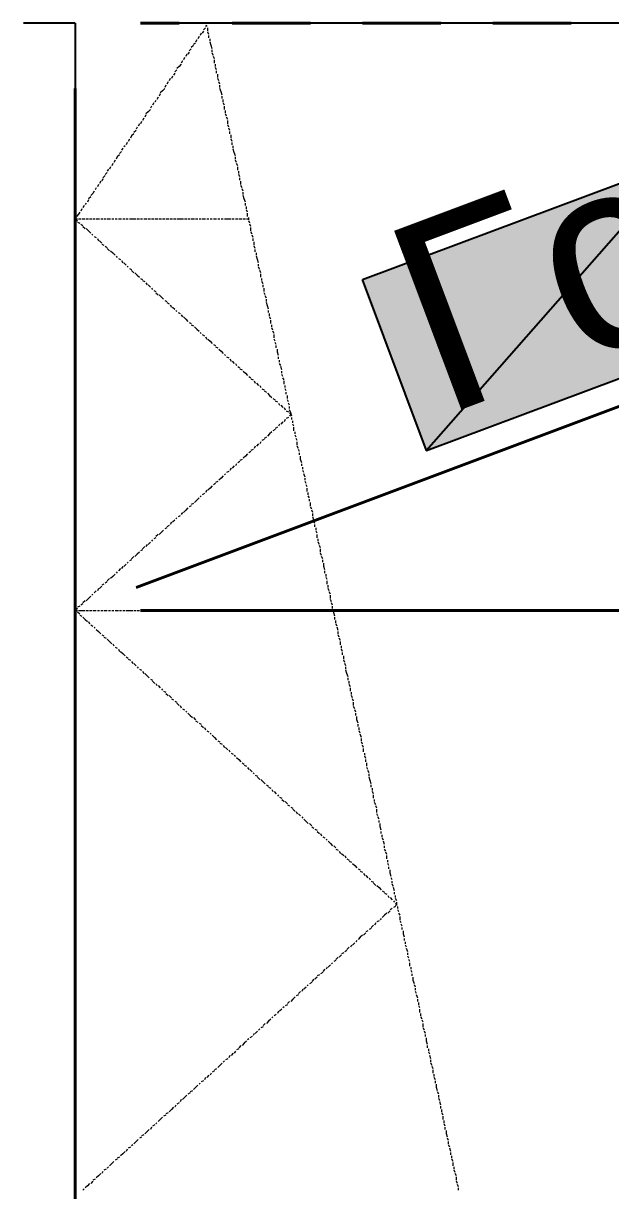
# Model space of a CAD drawing. Extents: x 8 to 21351, y 0 to 420.
# Drawn here: x 15631.59 to 15642.85, y 376.61 to 398.99 of the extents above; entities that cross this region are included whole.
import ezdxf

# ---------------------------------------------------------------- set-up
doc = ezdxf.new("R2010")
doc.units = 0
doc.styles.add('TEYPDFCAD_TEXT', font='arial.ttf')

msp = doc.modelspace()

# ---------------------------------------------------------------- hatches: boundary and pattern name
at = {"true_color": 0xffffff}
h = msp.add_hatch(color=0, dxfattribs=at)
h.paths.add_polyline_path([(15638.089, 394.081), (15644.207, 396.367), (15639.317, 390.8)])
h.paths.add_polyline_path([(15644.207, 396.367), (15639.317, 390.8), (15645.434, 393.086)])

# ---------------------------------------------------------------- linework, layer by layer
at = {"color": 7, "lineweight": 25}
for p, q in [((15632.586, 398.992), (15631.591, 398.992)), ((15632.586, 398.992), (15632.586, 385.593)), ((15654.091, 398.992), (15634.089, 398.992)), ((15632.586, 384.09), (15632.586, 383.074)), ((15632.586, 381.593), (15632.586, 361.59))]:
    msp.add_line(p, q, dxfattribs=at)
at = {"color": 7, "lineweight": 40}
for p, q in [((15634.576, 398.992), (15633.835, 398.992)), ((15637.095, 398.992), (15635.592, 398.992)), ((15639.592, 398.992), (15638.089, 398.992)), ((15642.09, 398.992), (15640.587, 398.992)), ((15633.75, 388.175), (15661.415, 398.547)), ((15632.586, 397.743), (15632.586, 310.219)), ((15661.33, 387.731), (15633.835, 387.731))]:
    msp.add_line(p, q, dxfattribs=at)
at = {"color": 7, "lineweight": 5}
for p, q in [((15635.084, 398.907), (15635.041, 398.865)), ((15635.105, 398.949), (15635.084, 398.928)), ((15635.105, 398.928), (15635.105, 398.949)), ((15635.126, 398.843), (15635.126, 398.907)), ((15634.914, 398.674), (15634.893, 398.632)), ((15634.957, 398.738), (15634.936, 398.695)), ((15634.999, 398.801), (15634.978, 398.759)), ((15635.041, 398.843), (15635.02, 398.801)), ((15635.147, 398.78), (15635.126, 398.822)), ((15635.147, 398.716), (15635.147, 398.759)), ((15635.168, 398.653), (15635.168, 398.695)), ((15634.766, 398.441), (15634.745, 398.399)), ((15634.809, 398.505), (15634.766, 398.462)), ((15634.851, 398.568), (15634.809, 398.526)), ((15634.893, 398.611), (15634.851, 398.589)), ((15635.19, 398.568), (15635.168, 398.632)), ((15635.211, 398.505), (15635.19, 398.568)), ((15635.211, 398.441), (15635.211, 398.484)), ((15634.618, 398.209), (15634.576, 398.166)), ((15634.639, 398.272), (15634.618, 398.23)), ((15634.682, 398.335), (15634.66, 398.293)), ((15634.724, 398.399), (15634.703, 398.357)), ((15635.232, 398.378), (15635.211, 398.42)), ((15635.253, 398.314), (15635.232, 398.357)), ((15635.253, 398.23), (15635.253, 398.293)), ((15635.274, 398.166), (15635.274, 398.209)), ((15634.491, 398.039), (15634.47, 397.997)), ((15634.533, 398.103), (15634.491, 398.06)), ((15634.576, 398.166), (15634.533, 398.124)), ((15635.295, 398.103), (15635.274, 398.145)), ((15635.295, 398.039), (15635.295, 398.081)), ((15635.317, 397.954), (15635.317, 398.018)), ((15634.322, 397.806), (15634.301, 397.764)), ((15634.364, 397.87), (15634.343, 397.827)), ((15634.406, 397.933), (15634.385, 397.891)), ((15634.449, 397.976), (15634.428, 397.933)), ((15635.338, 397.891), (15635.317, 397.933)), ((15635.359, 397.827), (15635.338, 397.87)), ((15635.359, 397.764), (15635.359, 397.806)), ((15634.174, 397.574), (15634.152, 397.531)), ((15634.216, 397.637), (15634.195, 397.595)), ((15634.258, 397.7), (15634.216, 397.658)), ((15634.301, 397.743), (15634.258, 397.7)), ((15635.38, 397.679), (15635.359, 397.743)), ((15635.401, 397.616), (15635.38, 397.679)), ((15635.401, 397.552), (15635.401, 397.595)), ((15634.025, 397.341), (15633.983, 397.298)), ((15634.047, 397.404), (15634.025, 397.362)), ((15634.089, 397.468), (15634.068, 397.425)), ((15634.131, 397.51), (15634.11, 397.489)), ((15635.422, 397.489), (15635.422, 397.531)), ((15635.444, 397.425), (15635.422, 397.468)), ((15635.444, 397.341), (15635.444, 397.404)), ((15635.465, 397.277), (15635.465, 397.319)), ((15633.856, 397.108), (15633.835, 397.065)), ((15633.898, 397.171), (15633.877, 397.129)), ((15633.941, 397.235), (15633.92, 397.192)), ((15633.983, 397.298), (15633.941, 397.256)), ((15635.486, 397.214), (15635.465, 397.256)), ((15635.507, 397.15), (15635.486, 397.192)), ((15635.507, 397.065), (15635.507, 397.129)), ((15633.708, 396.875), (15633.666, 396.833)), ((15633.75, 396.938), (15633.708, 396.896)), ((15633.771, 397.002), (15633.75, 396.96)), ((15633.814, 397.065), (15633.793, 397.023)), ((15635.528, 397.002), (15635.507, 397.044)), ((15635.549, 396.938), (15635.528, 396.981)), ((15635.549, 396.875), (15635.549, 396.917)), ((15633.539, 396.642), (15633.517, 396.621)), ((15633.581, 396.706), (15633.56, 396.663)), ((15633.623, 396.769), (15633.602, 396.727)), ((15633.666, 396.833), (15633.644, 396.79)), ((15635.571, 396.79), (15635.571, 396.854)), ((15635.592, 396.727), (15635.571, 396.769)), ((15635.592, 396.663), (15635.592, 396.706)), ((15635.613, 396.6), (15635.613, 396.642)), ((15633.39, 396.43), (15633.369, 396.388)), ((15633.433, 396.473), (15633.39, 396.43)), ((15633.475, 396.536), (15633.433, 396.494)), ((15633.496, 396.6), (15633.475, 396.557)), ((15635.634, 396.515), (15635.613, 396.579)), ((15635.655, 396.452), (15635.634, 396.515)), ((15635.655, 396.388), (15635.655, 396.43)), ((15633.221, 396.198), (15633.2, 396.155)), ((15633.263, 396.24), (15633.242, 396.198)), ((15633.306, 396.303), (15633.285, 396.261)), ((15633.348, 396.367), (15633.327, 396.325)), ((15635.676, 396.325), (15635.655, 396.367)), ((15635.698, 396.261), (15635.676, 396.303)), ((15635.698, 396.176), (15635.698, 396.24)), ((15633.115, 396.007), (15633.094, 395.965)), ((15633.158, 396.071), (15633.115, 396.028)), ((15633.2, 396.134), (15633.158, 396.092)), ((15635.719, 396.113), (15635.719, 396.155)), ((15635.74, 396.049), (15635.719, 396.092)), ((15635.74, 395.986), (15635.74, 396.028)), ((15632.946, 395.774), (15632.925, 395.732)), ((15632.988, 395.838), (15632.967, 395.796)), ((15633.031, 395.901), (15633.009, 395.859)), ((15633.073, 395.965), (15633.052, 395.923)), ((15635.761, 395.901), (15635.761, 395.965)), ((15635.782, 395.838), (15635.761, 395.88)), ((15635.803, 395.774), (15635.782, 395.817)), ((15635.803, 395.711), (15635.803, 395.753)), ((15632.798, 395.541), (15632.777, 395.52)), ((15632.84, 395.605), (15632.819, 395.563)), ((15632.882, 395.668), (15632.84, 395.626)), ((15632.925, 395.732), (15632.882, 395.69)), ((15635.825, 395.626), (15635.803, 395.69)), ((15635.846, 395.563), (15635.825, 395.626)), ((15635.846, 395.499), (15635.846, 395.541)), ((15632.65, 395.33), (15632.607, 395.288)), ((15632.671, 395.372), (15632.65, 395.33)), ((15632.713, 395.436), (15632.692, 395.393)), ((15632.755, 395.499), (15632.734, 395.457)), ((15635.867, 395.436), (15635.867, 395.478)), ((15635.888, 395.372), (15635.867, 395.414)), ((15635.888, 395.288), (15635.888, 395.351)), ((15632.607, 395.266), (15632.586, 395.245)), ((15632.586, 395.245), (15632.628, 395.203)), ((15632.586, 395.203), (15632.586, 395.245)), ((15632.586, 395.245), (15632.628, 395.245)), ((15632.586, 395.139), (15632.586, 395.182)), ((15632.586, 395.055), (15632.586, 395.118)), ((15632.628, 395.182), (15632.671, 395.16)), ((15632.65, 395.245), (15632.692, 395.245)), ((15632.692, 395.139), (15632.734, 395.118)), ((15632.713, 395.245), (15632.777, 395.245)), ((15632.734, 395.097), (15632.777, 395.055)), ((15632.798, 395.245), (15632.84, 395.245)), ((15632.861, 395.245), (15632.904, 395.245)), ((15632.925, 395.245), (15632.967, 395.245)), ((15632.988, 395.245), (15633.052, 395.245)), ((15633.073, 395.245), (15633.115, 395.245)), ((15633.136, 395.245), (15633.179, 395.245)), ((15633.2, 395.245), (15633.263, 395.245)), ((15633.285, 395.245), (15633.327, 395.245)), ((15633.348, 395.245), (15633.39, 395.245)), ((15633.412, 395.245), (15633.475, 395.245)), ((15633.496, 395.245), (15633.539, 395.245)), ((15633.56, 395.245), (15633.602, 395.245)), ((15633.623, 395.245), (15633.687, 395.245)), ((15633.687, 395.245), (15633.75, 395.245)), ((15633.771, 395.245), (15633.814, 395.245)), ((15633.835, 395.245), (15633.877, 395.245)), ((15633.898, 395.245), (15633.962, 395.245)), ((15633.983, 395.245), (15634.025, 395.245)), ((15634.047, 395.245), (15634.089, 395.245)), ((15634.11, 395.245), (15634.174, 395.245)), ((15634.195, 395.245), (15634.237, 395.245)), ((15634.258, 395.245), (15634.301, 395.245)), ((15634.322, 395.245), (15634.385, 395.245)), ((15634.406, 395.245), (15634.449, 395.245)), ((15634.47, 395.245), (15634.512, 395.245)), ((15634.533, 395.245), (15634.597, 395.245)), ((15634.597, 395.245), (15634.66, 395.245)), ((15634.682, 395.245), (15634.724, 395.245)), ((15634.745, 395.245), (15634.787, 395.245)), ((15634.809, 395.245), (15634.872, 395.245)), ((15634.893, 395.245), (15634.936, 395.245)), ((15634.957, 395.245), (15634.999, 395.245)), ((15635.02, 395.245), (15635.084, 395.245)), ((15635.105, 395.245), (15635.147, 395.245)), ((15635.168, 395.245), (15635.211, 395.245)), ((15635.232, 395.245), (15635.295, 395.245)), ((15635.317, 395.245), (15635.359, 395.245)), ((15635.38, 395.245), (15635.422, 395.245)), ((15635.444, 395.245), (15635.507, 395.245)), ((15635.507, 395.245), (15635.571, 395.245)), ((15635.592, 395.245), (15635.634, 395.245)), ((15635.655, 395.245), (15635.698, 395.245)), ((15635.719, 395.245), (15635.782, 395.245)), ((15635.803, 395.245), (15635.846, 395.245)), ((15635.867, 395.245), (15635.909, 395.245)), ((15635.909, 395.224), (15635.909, 395.266)), ((15635.93, 395.16), (15635.909, 395.203)), ((15635.952, 395.097), (15635.93, 395.139)), ((15635.952, 395.012), (15635.952, 395.076)), ((15632.586, 394.991), (15632.586, 395.055)), ((15632.586, 394.928), (15632.586, 394.97)), ((15632.586, 394.864), (15632.586, 394.906)), ((15632.798, 395.055), (15632.84, 395.012)), ((15632.84, 395.012), (15632.882, 394.97)), ((15632.904, 394.949), (15632.925, 394.928)), ((15632.946, 394.906), (15632.988, 394.885)), ((15633.009, 394.864), (15633.031, 394.822)), ((15635.973, 394.949), (15635.952, 394.991)), ((15635.994, 394.885), (15635.973, 394.928)), ((15635.994, 394.822), (15635.994, 394.864)), ((15632.586, 394.779), (15632.586, 394.843)), ((15632.586, 394.716), (15632.586, 394.758)), ((15632.586, 394.652), (15632.586, 394.695)), ((15632.586, 394.568), (15632.586, 394.631)), ((15633.052, 394.822), (15633.094, 394.779)), ((15633.094, 394.758), (15633.136, 394.737)), ((15633.158, 394.716), (15633.2, 394.695)), ((15633.2, 394.674), (15633.242, 394.631)), ((15633.263, 394.631), (15633.306, 394.589)), ((15636.015, 394.737), (15636.015, 394.801)), ((15636.036, 394.674), (15636.015, 394.716)), ((15636.036, 394.61), (15636.036, 394.652)), ((15632.586, 394.504), (15632.586, 394.547)), ((15632.586, 394.441), (15632.586, 394.483)), ((15632.586, 394.356), (15632.586, 394.42)), ((15633.306, 394.589), (15633.348, 394.547)), ((15633.369, 394.525), (15633.39, 394.504)), ((15633.412, 394.483), (15633.454, 394.462)), ((15633.475, 394.441), (15633.496, 394.399)), ((15636.057, 394.547), (15636.057, 394.589)), ((15636.079, 394.462), (15636.057, 394.525)), ((15636.1, 394.399), (15636.079, 394.462)), ((15632.586, 394.293), (15632.586, 394.335)), ((15632.586, 394.229), (15632.586, 394.271)), ((15632.586, 394.144), (15632.586, 394.208)), ((15633.517, 394.399), (15633.56, 394.356)), ((15633.581, 394.335), (15633.602, 394.314)), ((15633.623, 394.293), (15633.666, 394.271)), ((15633.666, 394.25), (15633.708, 394.208)), ((15633.729, 394.208), (15633.771, 394.166)), ((15636.1, 394.335), (15636.1, 394.377)), ((15636.121, 394.271), (15636.1, 394.314)), ((15636.142, 394.208), (15636.121, 394.25)), ((15636.142, 394.123), (15636.142, 394.187)), ((15632.586, 394.081), (15632.586, 394.144)), ((15632.586, 394.017), (15632.586, 394.06)), ((15632.586, 393.954), (15632.586, 393.996)), ((15633.771, 394.166), (15633.814, 394.123)), ((15633.835, 394.102), (15633.877, 394.081)), ((15633.877, 394.06), (15633.92, 394.039)), ((15633.941, 394.017), (15633.962, 393.975)), ((15633.983, 393.975), (15634.025, 393.933)), ((15636.163, 394.06), (15636.163, 394.102)), ((15636.184, 393.996), (15636.163, 394.039)), ((15636.184, 393.933), (15636.184, 393.975)), ((15632.586, 393.869), (15632.586, 393.933)), ((15632.586, 393.806), (15632.586, 393.848)), ((15632.586, 393.742), (15632.586, 393.785)), ((15634.047, 393.912), (15634.068, 393.89)), ((15634.089, 393.869), (15634.131, 393.848)), ((15634.131, 393.827), (15634.174, 393.785)), ((15634.195, 393.785), (15634.237, 393.742)), ((15634.237, 393.742), (15634.279, 393.7)), ((15636.206, 393.848), (15636.206, 393.912)), ((15636.227, 393.785), (15636.206, 393.827)), ((15636.248, 393.721), (15636.227, 393.764)), ((15632.586, 393.658), (15632.586, 393.721)), ((15632.586, 393.594), (15632.586, 393.637)), ((15632.586, 393.531), (15632.586, 393.573)), ((15632.586, 393.446), (15632.586, 393.51)), ((15634.301, 393.679), (15634.343, 393.658)), ((15634.343, 393.637), (15634.385, 393.615)), ((15634.406, 393.594), (15634.428, 393.552)), ((15634.449, 393.552), (15634.491, 393.51)), ((15636.248, 393.658), (15636.248, 393.7)), ((15636.269, 393.573), (15636.248, 393.637)), ((15636.29, 393.51), (15636.269, 393.573)), ((15632.586, 393.382), (15632.586, 393.425)), ((15632.586, 393.319), (15632.586, 393.361)), ((15632.586, 393.234), (15632.586, 393.298)), ((15634.512, 393.488), (15634.533, 393.467)), ((15634.555, 393.446), (15634.597, 393.425)), ((15634.618, 393.404), (15634.639, 393.361)), ((15634.66, 393.361), (15634.703, 393.319)), ((15634.703, 393.319), (15634.745, 393.277)), ((15636.29, 393.446), (15636.29, 393.488)), ((15636.311, 393.382), (15636.311, 393.425)), ((15636.333, 393.319), (15636.311, 393.361)), ((15636.333, 393.234), (15636.333, 393.298)), ((15632.586, 393.171), (15632.586, 393.234)), ((15632.586, 393.107), (15632.586, 393.15)), ((15632.586, 393.044), (15632.586, 393.086)), ((15634.766, 393.255), (15634.809, 393.234)), ((15634.809, 393.213), (15634.851, 393.192)), ((15634.872, 393.171), (15634.914, 393.128)), ((15634.914, 393.128), (15634.957, 393.086)), ((15634.978, 393.065), (15634.999, 393.044)), ((15636.354, 393.171), (15636.354, 393.213)), ((15636.375, 393.107), (15636.354, 393.15)), ((15636.396, 393.044), (15636.375, 393.086)), ((15632.586, 392.959), (15632.586, 393.023)), ((15632.586, 392.896), (15632.586, 392.938)), ((15632.586, 392.832), (15632.586, 392.874)), ((15635.02, 393.023), (15635.063, 393.002)), ((15635.084, 392.98), (15635.105, 392.938)), ((15635.126, 392.938), (15635.168, 392.896)), ((15635.168, 392.896), (15635.211, 392.853)), ((15636.396, 392.959), (15636.396, 393.023)), ((15636.417, 392.896), (15636.396, 392.938)), ((15636.438, 392.832), (15636.417, 392.874)), ((15632.586, 392.747), (15632.586, 392.811)), ((15632.586, 392.684), (15632.586, 392.726)), ((15632.586, 392.62), (15632.586, 392.663)), ((15635.232, 392.832), (15635.274, 392.811)), ((15635.274, 392.79), (15635.317, 392.769)), ((15635.338, 392.747), (15635.38, 392.705)), ((15635.38, 392.705), (15635.422, 392.663)), ((15635.444, 392.642), (15635.465, 392.62)), ((15636.438, 392.769), (15636.438, 392.811)), ((15636.46, 392.684), (15636.46, 392.747)), ((15636.481, 392.62), (15636.46, 392.684)), ((15632.586, 392.536), (15632.586, 392.599)), ((15632.586, 392.472), (15632.586, 392.515)), ((15632.586, 392.409), (15632.586, 392.451)), ((15632.586, 392.324), (15632.586, 392.388)), ((15635.486, 392.599), (15635.528, 392.578)), ((15635.549, 392.557), (15635.571, 392.515)), ((15635.592, 392.515), (15635.634, 392.472)), ((15635.655, 392.472), (15635.676, 392.43)), ((15635.698, 392.409), (15635.74, 392.388)), ((15636.481, 392.557), (15636.481, 392.599)), ((15636.502, 392.493), (15636.502, 392.536)), ((15636.523, 392.43), (15636.502, 392.472)), ((15636.544, 392.345), (15636.523, 392.409)), ((15632.586, 392.261), (15632.586, 392.324)), ((15632.586, 392.197), (15632.586, 392.239)), ((15632.586, 392.134), (15632.586, 392.176)), ((15635.74, 392.366), (15635.782, 392.345)), ((15635.803, 392.324), (15635.846, 392.282)), ((15635.846, 392.282), (15635.888, 392.239)), ((15635.909, 392.218), (15635.952, 392.197)), ((15635.952, 392.176), (15635.994, 392.155)), ((15636.544, 392.282), (15636.544, 392.324)), ((15636.565, 392.218), (15636.544, 392.261)), ((15636.587, 392.155), (15636.565, 392.197)), ((15632.586, 392.049), (15632.586, 392.113)), ((15632.586, 391.985), (15632.586, 392.028)), ((15632.586, 391.922), (15632.586, 391.964)), ((15636.015, 392.134), (15636.036, 392.091)), ((15636.057, 392.091), (15636.1, 392.049)), ((15636.121, 392.049), (15636.142, 392.007)), ((15636.163, 391.985), (15636.206, 391.964)), ((15636.206, 391.943), (15636.248, 391.922)), ((15636.587, 392.07), (15636.587, 392.134)), ((15636.608, 392.007), (15636.608, 392.049)), ((15636.629, 391.943), (15636.608, 391.985)), ((15632.586, 391.837), (15632.586, 391.901)), ((15632.586, 391.774), (15632.586, 391.816)), ((15632.586, 391.71), (15632.586, 391.753)), ((15636.269, 391.901), (15636.311, 391.858)), ((15636.311, 391.858), (15636.354, 391.816)), ((15636.375, 391.795), (15636.417, 391.774)), ((15636.417, 391.753), (15636.46, 391.731)), ((15636.629, 391.88), (15636.629, 391.922)), ((15636.65, 391.795), (15636.65, 391.858)), ((15636.671, 391.731), (15636.65, 391.774)), ((15632.586, 391.626), (15632.586, 391.689)), ((15632.586, 391.562), (15632.586, 391.604)), ((15632.586, 391.499), (15632.586, 391.541)), ((15636.481, 391.71), (15636.502, 391.668)), ((15636.523, 391.668), (15636.565, 391.626)), ((15636.587, 391.626), (15636.608, 391.583)), ((15636.629, 391.562), (15636.671, 391.541)), ((15636.692, 391.668), (15636.671, 391.71)), ((15636.692, 391.604), (15636.692, 391.647)), ((15636.714, 391.52), (15636.692, 391.583)), ((15636.692, 391.52), (15636.714, 391.499)), ((15636.714, 391.499), (15636.692, 391.456)), ((15636.735, 391.456), (15636.714, 391.52)), ((15632.586, 391.414), (15632.586, 391.478)), ((15632.586, 391.351), (15632.586, 391.414)), ((15632.586, 391.287), (15632.586, 391.329)), ((15636.502, 391.308), (15636.481, 391.266)), ((15636.565, 391.351), (15636.523, 391.308)), ((15636.608, 391.393), (15636.587, 391.351)), ((15636.671, 391.435), (15636.629, 391.414)), ((15636.735, 391.393), (15636.735, 391.435)), ((15636.756, 391.329), (15636.756, 391.372)), ((15636.777, 391.266), (15636.756, 391.308)), ((15632.586, 391.223), (15632.586, 391.266)), ((15632.586, 391.139), (15632.586, 391.202)), ((15632.586, 391.075), (15632.586, 391.118)), ((15632.586, 391.012), (15632.586, 391.054)), ((15636.248, 391.054), (15636.206, 391.033)), ((15636.311, 391.118), (15636.269, 391.075)), ((15636.354, 391.16), (15636.311, 391.118)), ((15636.417, 391.202), (15636.375, 391.181)), ((15636.46, 391.245), (15636.417, 391.223)), ((15636.777, 391.181), (15636.777, 391.245)), ((15636.798, 391.118), (15636.798, 391.16)), ((15636.819, 391.054), (15636.798, 391.096)), ((15632.586, 390.927), (15632.586, 390.991)), ((15632.586, 390.864), (15632.586, 390.906)), ((15632.586, 390.8), (15632.586, 390.842)), ((15635.994, 390.821), (15635.952, 390.8)), ((15636.036, 390.885), (15636.015, 390.842)), ((15636.1, 390.927), (15636.057, 390.885)), ((15636.142, 390.969), (15636.121, 390.927)), ((15636.206, 391.012), (15636.163, 390.991)), ((15636.841, 390.991), (15636.819, 391.033)), ((15636.841, 390.906), (15636.841, 390.969)), ((15636.862, 390.842), (15636.841, 390.885)), ((15636.883, 390.779), (15636.862, 390.821)), ((15632.586, 390.716), (15632.586, 390.779)), ((15632.586, 390.652), (15632.586, 390.694)), ((15632.586, 390.589), (15632.586, 390.631)), ((15635.782, 390.631), (15635.74, 390.61)), ((15635.846, 390.694), (15635.803, 390.652)), ((15635.888, 390.737), (15635.846, 390.694)), ((15635.952, 390.779), (15635.909, 390.758)), ((15636.883, 390.716), (15636.883, 390.758)), ((15636.904, 390.631), (15636.904, 390.694)), ((15636.925, 390.567), (15636.904, 390.631)), ((15632.586, 390.504), (15632.586, 390.567)), ((15632.586, 390.44), (15632.586, 390.504)), ((15632.586, 390.377), (15632.586, 390.419)), ((15635.528, 390.398), (15635.486, 390.377)), ((15635.571, 390.461), (15635.549, 390.419)), ((15635.634, 390.504), (15635.592, 390.461)), ((15635.676, 390.546), (15635.655, 390.504)), ((15635.74, 390.589), (15635.698, 390.567)), ((15636.925, 390.504), (15636.925, 390.546)), ((15636.946, 390.44), (15636.946, 390.483)), ((15636.968, 390.377), (15636.946, 390.419)), ((15632.586, 390.313), (15632.586, 390.356)), ((15632.586, 390.229), (15632.586, 390.292)), ((15632.586, 390.165), (15632.586, 390.207)), ((15635.274, 390.165), (15635.232, 390.144)), ((15635.317, 390.207), (15635.274, 390.186)), ((15635.38, 390.271), (15635.338, 390.229)), ((15635.422, 390.313), (15635.38, 390.271)), ((15635.465, 390.356), (15635.444, 390.334)), ((15636.989, 390.292), (15636.968, 390.356)), ((15636.989, 390.229), (15636.989, 390.271)), ((15637.01, 390.165), (15636.989, 390.207)), ((15632.586, 390.102), (15632.586, 390.144)), ((15632.586, 390.017), (15632.586, 390.08)), ((15632.586, 389.953), (15632.586, 389.996)), ((15632.586, 389.89), (15632.586, 389.932)), ((15634.999, 389.932), (15634.978, 389.911)), ((15635.063, 389.975), (15635.02, 389.953)), ((15635.105, 390.038), (15635.084, 389.996)), ((15635.168, 390.08), (15635.126, 390.038)), ((15635.211, 390.123), (15635.168, 390.08)), ((15637.031, 390.102), (15637.01, 390.144)), ((15637.031, 390.017), (15637.031, 390.08)), ((15637.052, 389.953), (15637.052, 389.996)), ((15637.073, 389.89), (15637.052, 389.932)), ((15632.586, 389.805), (15632.586, 389.869)), ((15632.586, 389.742), (15632.586, 389.784)), ((15632.586, 389.678), (15632.586, 389.721)), ((15634.809, 389.742), (15634.766, 389.721)), ((15634.851, 389.784), (15634.809, 389.763)), ((15634.914, 389.848), (15634.872, 389.805)), ((15634.957, 389.89), (15634.914, 389.848)), ((15637.073, 389.827), (15637.073, 389.869)), ((15637.095, 389.742), (15637.095, 389.805)), ((15637.116, 389.678), (15637.095, 389.721)), ((15632.586, 389.594), (15632.586, 389.657)), ((15632.586, 389.53), (15632.586, 389.594)), ((15632.586, 389.467), (15632.586, 389.509)), ((15634.533, 389.509), (15634.512, 389.488)), ((15634.597, 389.551), (15634.555, 389.53)), ((15634.639, 389.615), (15634.618, 389.572)), ((15634.703, 389.657), (15634.66, 389.615)), ((15634.745, 389.699), (15634.703, 389.657)), ((15637.137, 389.615), (15637.116, 389.657)), ((15637.137, 389.551), (15637.137, 389.594)), ((15637.158, 389.467), (15637.137, 389.53)), ((15632.586, 389.403), (15632.586, 389.445)), ((15632.586, 389.318), (15632.586, 389.382)), ((15632.586, 389.255), (15632.586, 389.297)), ((15634.279, 389.276), (15634.237, 389.234)), ((15634.343, 389.318), (15634.301, 389.297)), ((15634.385, 389.361), (15634.343, 389.34)), ((15634.428, 389.424), (15634.406, 389.382)), ((15634.491, 389.467), (15634.449, 389.424)), ((15637.179, 389.403), (15637.158, 389.467)), ((15637.179, 389.34), (15637.179, 389.382)), ((15637.2, 389.276), (15637.2, 389.318)), ((15637.222, 389.213), (15637.2, 389.255)), ((15632.586, 389.192), (15632.586, 389.234)), ((15632.586, 389.107), (15632.586, 389.17)), ((15632.586, 389.043), (15632.586, 389.086)), ((15634.025, 389.043), (15633.983, 389.001)), ((15634.068, 389.086), (15634.047, 389.065)), ((15634.131, 389.128), (15634.089, 389.107)), ((15634.174, 389.192), (15634.131, 389.149)), ((15634.237, 389.234), (15634.195, 389.192)), ((15637.222, 389.128), (15637.222, 389.192)), ((15637.243, 389.065), (15637.243, 389.107)), ((15637.264, 389.001), (15637.243, 389.043)), ((15632.586, 388.98), (15632.586, 389.022)), ((15632.586, 388.895), (15632.586, 388.959)), ((15632.586, 388.832), (15632.586, 388.874)), ((15632.586, 388.768), (15632.586, 388.81)), ((15633.771, 388.81), (15633.729, 388.768)), ((15633.814, 388.853), (15633.771, 388.81)), ((15633.877, 388.895), (15633.835, 388.874)), ((15633.92, 388.959), (15633.877, 388.916)), ((15633.962, 389.001), (15633.941, 388.959)), ((15637.285, 388.937), (15637.264, 388.98)), ((15637.285, 388.853), (15637.285, 388.916)), ((15637.306, 388.789), (15637.285, 388.832)), ((15632.586, 388.683), (15632.586, 388.747)), ((15632.586, 388.62), (15632.586, 388.683)), ((15632.586, 388.557), (15632.586, 388.599)), ((15633.56, 388.62), (15633.517, 388.578)), ((15633.602, 388.662), (15633.581, 388.641)), ((15633.666, 388.705), (15633.623, 388.683)), ((15633.708, 388.768), (15633.666, 388.726)), ((15637.327, 388.726), (15637.306, 388.768)), ((15637.327, 388.662), (15637.327, 388.705)), ((15637.349, 388.578), (15637.349, 388.641)), ((15632.586, 388.493), (15632.586, 388.535)), ((15632.586, 388.408), (15632.586, 388.472)), ((15632.586, 388.345), (15632.586, 388.387)), ((15633.306, 388.387), (15633.263, 388.345)), ((15633.348, 388.43), (15633.306, 388.387)), ((15633.39, 388.472), (15633.369, 388.451)), ((15633.454, 388.535), (15633.412, 388.493)), ((15633.496, 388.578), (15633.475, 388.535)), ((15637.37, 388.514), (15637.349, 388.578)), ((15637.37, 388.451), (15637.37, 388.493)), ((15637.391, 388.387), (15637.391, 388.43)), ((15637.412, 388.324), (15637.391, 388.366)), ((15632.586, 388.281), (15632.586, 388.324)), ((15632.586, 388.197), (15632.586, 388.26)), ((15632.586, 388.133), (15632.586, 388.175)), ((15633.031, 388.154), (15633.009, 388.112)), ((15633.094, 388.197), (15633.052, 388.154)), ((15633.136, 388.239), (15633.094, 388.218)), ((15633.2, 388.281), (15633.158, 388.26)), ((15633.242, 388.345), (15633.2, 388.303)), ((15637.412, 388.239), (15637.412, 388.303)), ((15637.433, 388.175), (15637.433, 388.218)), ((15637.454, 388.112), (15637.433, 388.154)), ((15632.586, 388.07), (15632.586, 388.112)), ((15632.586, 387.985), (15632.586, 388.048)), ((15632.586, 387.921), (15632.586, 387.964)), ((15632.777, 387.921), (15632.734, 387.879)), ((15632.84, 387.964), (15632.798, 387.921)), ((15632.882, 388.006), (15632.84, 387.964)), ((15632.925, 388.048), (15632.904, 388.027)), ((15632.988, 388.112), (15632.946, 388.07)), ((15637.476, 388.048), (15637.454, 388.091)), ((15637.476, 387.964), (15637.476, 388.027)), ((15637.497, 387.9), (15637.476, 387.943)), ((15632.586, 387.858), (15632.586, 387.9)), ((15632.586, 387.773), (15632.586, 387.837)), ((15632.628, 387.773), (15632.586, 387.731)), ((15632.586, 387.71), (15632.586, 387.773)), ((15632.586, 387.731), (15632.628, 387.731)), ((15632.586, 387.731), (15632.607, 387.71)), ((15632.586, 387.646), (15632.586, 387.689)), ((15632.671, 387.816), (15632.628, 387.795)), ((15632.628, 387.71), (15632.671, 387.667)), ((15632.65, 387.731), (15632.713, 387.731)), ((15632.734, 387.858), (15632.692, 387.837)), ((15632.713, 387.731), (15632.777, 387.731)), ((15632.798, 387.731), (15632.84, 387.731)), ((15632.861, 387.731), (15632.904, 387.731)), ((15632.925, 387.731), (15632.988, 387.731)), ((15633.009, 387.731), (15633.052, 387.731)), ((15633.073, 387.731), (15633.115, 387.731)), ((15633.136, 387.731), (15633.2, 387.731)), ((15633.221, 387.731), (15633.263, 387.731)), ((15633.285, 387.731), (15633.327, 387.731)), ((15633.348, 387.731), (15633.412, 387.731)), ((15633.433, 387.731), (15633.475, 387.731)), ((15633.496, 387.731), (15633.539, 387.731)), ((15633.56, 387.731), (15633.623, 387.731)), ((15633.623, 387.731), (15633.687, 387.731)), ((15633.708, 387.731), (15633.75, 387.731)), ((15633.771, 387.731), (15633.814, 387.731)), ((15633.835, 387.731), (15633.898, 387.731)), ((15633.92, 387.731), (15633.962, 387.731)), ((15633.983, 387.731), (15634.025, 387.731)), ((15634.047, 387.731), (15634.11, 387.731)), ((15634.131, 387.731), (15634.174, 387.731)), ((15634.195, 387.731), (15634.237, 387.731)), ((15634.258, 387.731), (15634.322, 387.731)), ((15634.343, 387.731), (15634.385, 387.731)), ((15634.406, 387.731), (15634.449, 387.731)), ((15634.47, 387.731), (15634.533, 387.731)), ((15634.533, 387.731), (15634.597, 387.731)), ((15634.618, 387.731), (15634.66, 387.731)), ((15634.682, 387.731), (15634.724, 387.731)), ((15634.745, 387.731), (15634.809, 387.731)), ((15634.83, 387.731), (15634.872, 387.731)), ((15634.893, 387.731), (15634.936, 387.731)), ((15634.957, 387.731), (15635.02, 387.731)), ((15635.041, 387.731), (15635.084, 387.731)), ((15635.105, 387.731), (15635.147, 387.731)), ((15635.168, 387.731), (15635.232, 387.731)), ((15635.253, 387.731), (15635.295, 387.731)), ((15635.317, 387.731), (15635.359, 387.731)), ((15635.38, 387.731), (15635.444, 387.731)), ((15635.444, 387.731), (15635.507, 387.731)), ((15635.528, 387.731), (15635.571, 387.731)), ((15635.592, 387.731), (15635.634, 387.731)), ((15635.655, 387.731), (15635.719, 387.731)), ((15635.74, 387.731), (15635.782, 387.731)), ((15635.803, 387.731), (15635.846, 387.731)), ((15635.867, 387.731), (15635.93, 387.731)), ((15635.952, 387.731), (15635.994, 387.731)), ((15636.015, 387.731), (15636.057, 387.731)), ((15636.079, 387.731), (15636.142, 387.731)), ((15636.163, 387.731), (15636.206, 387.731)), ((15636.227, 387.731), (15636.269, 387.731)), ((15636.29, 387.731), (15636.354, 387.731)), ((15636.354, 387.731), (15636.417, 387.731)), ((15636.438, 387.731), (15636.481, 387.731)), ((15636.502, 387.731), (15636.544, 387.731)), ((15636.565, 387.731), (15636.629, 387.731)), ((15636.65, 387.731), (15636.692, 387.731)), ((15636.714, 387.731), (15636.756, 387.731)), ((15636.777, 387.731), (15636.841, 387.731)), ((15636.862, 387.731), (15636.904, 387.731)), ((15636.925, 387.731), (15636.968, 387.731)), ((15636.989, 387.731), (15637.052, 387.731)), ((15637.073, 387.731), (15637.116, 387.731)), ((15637.137, 387.731), (15637.179, 387.731)), ((15637.2, 387.731), (15637.264, 387.731)), ((15637.264, 387.731), (15637.327, 387.731)), ((15637.349, 387.731), (15637.391, 387.731)), ((15637.412, 387.731), (15637.454, 387.731)), ((15637.476, 387.731), (15637.539, 387.731)), ((15637.518, 387.837), (15637.497, 387.879)), ((15637.518, 387.773), (15637.518, 387.816)), ((15637.539, 387.689), (15637.539, 387.752)), ((15637.56, 387.625), (15637.539, 387.689)), ((15632.586, 387.583), (15632.586, 387.625)), ((15632.586, 387.498), (15632.586, 387.562)), ((15632.586, 387.435), (15632.586, 387.477)), ((15632.671, 387.646), (15632.713, 387.625)), ((15632.734, 387.604), (15632.777, 387.562)), ((15632.777, 387.562), (15632.819, 387.519)), ((15632.84, 387.519), (15632.861, 387.477)), ((15637.56, 387.562), (15637.56, 387.604)), ((15637.581, 387.498), (15637.581, 387.541)), ((15637.603, 387.435), (15637.581, 387.477)), ((15632.586, 387.371), (15632.586, 387.413)), ((15632.586, 387.286), (15632.586, 387.35)), ((15632.586, 387.223), (15632.586, 387.265)), ((15632.882, 387.456), (15632.925, 387.435)), ((15632.946, 387.413), (15632.967, 387.392)), ((15632.988, 387.371), (15633.031, 387.329)), ((15633.031, 387.329), (15633.073, 387.286)), ((15633.094, 387.265), (15633.136, 387.244)), ((15637.624, 387.35), (15637.603, 387.413)), ((15637.624, 387.286), (15637.624, 387.329)), ((15637.645, 387.223), (15637.624, 387.265)), ((15632.586, 387.159), (15632.586, 387.202)), ((15632.586, 387.075), (15632.586, 387.138)), ((15632.586, 387.011), (15632.586, 387.054)), ((15633.136, 387.223), (15633.179, 387.202)), ((15633.2, 387.181), (15633.242, 387.138)), ((15633.242, 387.138), (15633.285, 387.096)), ((15633.306, 387.096), (15633.327, 387.054)), ((15633.348, 387.032), (15633.39, 387.011)), ((15637.666, 387.159), (15637.645, 387.202)), ((15637.666, 387.075), (15637.666, 387.138)), ((15637.687, 387.011), (15637.687, 387.054)), ((15632.586, 386.948), (15632.586, 386.99)), ((15632.586, 386.863), (15632.586, 386.927)), ((15632.586, 386.8), (15632.586, 386.863)), ((15633.412, 386.99), (15633.433, 386.948)), ((15633.454, 386.948), (15633.496, 386.906)), ((15633.496, 386.906), (15633.539, 386.863)), ((15633.56, 386.842), (15633.602, 386.821)), ((15633.602, 386.8), (15633.644, 386.779)), ((15637.708, 386.948), (15637.687, 386.99)), ((15637.708, 386.884), (15637.708, 386.927)), ((15637.73, 386.8), (15637.73, 386.863)), ((15632.586, 386.736), (15632.586, 386.779)), ((15632.586, 386.673), (15632.586, 386.715)), ((15632.586, 386.588), (15632.586, 386.651)), ((15633.666, 386.757), (15633.687, 386.715)), ((15633.708, 386.715), (15633.75, 386.673)), ((15633.771, 386.651), (15633.793, 386.63)), ((15633.814, 386.609), (15633.856, 386.588)), ((15637.751, 386.736), (15637.73, 386.779)), ((15637.772, 386.673), (15637.751, 386.715)), ((15637.772, 386.609), (15637.772, 386.651)), ((15637.793, 386.524), (15637.772, 386.588)), ((15632.586, 386.524), (15632.586, 386.567)), ((15632.586, 386.461), (15632.586, 386.503)), ((15632.586, 386.376), (15632.586, 386.44)), ((15632.586, 386.313), (15632.586, 386.355)), ((15633.877, 386.567), (15633.898, 386.524)), ((15633.92, 386.524), (15633.962, 386.482)), ((15633.962, 386.482), (15634.004, 386.44)), ((15634.025, 386.419), (15634.068, 386.397)), ((15634.068, 386.376), (15634.11, 386.334)), ((15637.814, 386.461), (15637.793, 386.524)), ((15637.814, 386.397), (15637.814, 386.44)), ((15637.835, 386.334), (15637.835, 386.376)), ((15632.586, 386.249), (15632.586, 386.292)), ((15632.586, 386.165), (15632.586, 386.228)), ((15632.586, 386.101), (15632.586, 386.144)), ((15634.131, 386.334), (15634.152, 386.292)), ((15634.174, 386.292), (15634.216, 386.249)), ((15634.237, 386.228), (15634.258, 386.207)), ((15634.279, 386.186), (15634.322, 386.165)), ((15634.322, 386.144), (15634.364, 386.101)), ((15637.857, 386.271), (15637.835, 386.313)), ((15637.857, 386.186), (15637.857, 386.249)), ((15637.878, 386.122), (15637.878, 386.165)), ((15632.586, 386.038), (15632.586, 386.08)), ((15632.586, 385.953), (15632.586, 386.017)), ((15632.586, 385.889), (15632.586, 385.953)), ((15634.385, 386.101), (15634.428, 386.059)), ((15634.428, 386.038), (15634.47, 386.017)), ((15634.491, 385.995), (15634.533, 385.974)), ((15634.533, 385.953), (15634.576, 385.911)), ((15634.597, 385.911), (15634.618, 385.868)), ((15637.899, 386.059), (15637.878, 386.101)), ((15637.92, 385.995), (15637.899, 386.038)), ((15637.92, 385.911), (15637.92, 385.974)), ((15632.586, 385.826), (15632.586, 385.868)), ((15632.586, 385.762), (15632.586, 385.805)), ((15632.586, 385.678), (15632.586, 385.741)), ((15634.639, 385.847), (15634.682, 385.826)), ((15634.703, 385.805), (15634.724, 385.784)), ((15634.745, 385.762), (15634.787, 385.72)), ((15634.787, 385.72), (15634.83, 385.678)), ((15634.851, 385.678), (15634.893, 385.635)), ((15637.941, 385.847), (15637.92, 385.889)), ((15637.962, 385.784), (15637.941, 385.826)), ((15637.962, 385.72), (15637.962, 385.762)), ((15637.984, 385.635), (15637.984, 385.699)), ((15632.586, 385.614), (15632.586, 385.657)), ((15632.586, 385.551), (15632.586, 385.593)), ((15632.586, 385.466), (15632.586, 385.53)), ((15634.893, 385.614), (15634.936, 385.593)), ((15634.957, 385.572), (15634.999, 385.551)), ((15634.999, 385.53), (15635.041, 385.487)), ((15635.063, 385.487), (15635.084, 385.445)), ((15638.005, 385.572), (15637.984, 385.635)), ((15638.005, 385.509), (15638.005, 385.551)), ((15638.026, 385.445), (15638.026, 385.487)), ((15632.586, 385.403), (15632.586, 385.445)), ((15632.586, 385.339), (15632.586, 385.382)), ((15632.586, 385.255), (15632.586, 385.318)), ((15632.586, 385.191), (15632.586, 385.233)), ((15635.105, 385.424), (15635.147, 385.403)), ((15635.168, 385.382), (15635.19, 385.36)), ((15635.211, 385.339), (15635.253, 385.297)), ((15635.253, 385.297), (15635.295, 385.255)), ((15635.317, 385.233), (15635.359, 385.212)), ((15638.047, 385.382), (15638.026, 385.424)), ((15638.068, 385.297), (15638.047, 385.36)), ((15638.068, 385.233), (15638.068, 385.276)), ((15632.586, 385.127), (15632.586, 385.17)), ((15632.586, 385.043), (15632.586, 385.106)), ((15632.586, 384.979), (15632.586, 385.043)), ((15635.359, 385.191), (15635.401, 385.17)), ((15635.422, 385.149), (15635.444, 385.106)), ((15635.465, 385.106), (15635.507, 385.064)), ((15635.528, 385.064), (15635.549, 385.022)), ((15638.089, 385.17), (15638.068, 385.212)), ((15638.111, 385.106), (15638.089, 385.149)), ((15638.111, 385.022), (15638.111, 385.085)), ((15632.586, 384.916), (15632.586, 384.958)), ((15632.586, 384.852), (15632.586, 384.895)), ((15632.586, 384.768), (15632.586, 384.831)), ((15635.571, 385), (15635.613, 384.979)), ((15635.634, 384.958), (15635.655, 384.937)), ((15635.676, 384.916), (15635.719, 384.873)), ((15635.719, 384.873), (15635.761, 384.831)), ((15635.782, 384.81), (15635.825, 384.789)), ((15638.132, 384.958), (15638.132, 385)), ((15638.153, 384.895), (15638.132, 384.937)), ((15638.153, 384.831), (15638.153, 384.873)), ((15638.174, 384.746), (15638.174, 384.81)), ((15632.586, 384.704), (15632.586, 384.746)), ((15632.586, 384.641), (15632.586, 384.683)), ((15632.586, 384.556), (15632.586, 384.62)), ((15635.825, 384.768), (15635.867, 384.746)), ((15635.888, 384.725), (15635.909, 384.683)), ((15635.93, 384.683), (15635.973, 384.641)), ((15635.994, 384.62), (15636.015, 384.598)), ((15636.036, 384.577), (15636.079, 384.556)), ((15638.195, 384.683), (15638.174, 384.725)), ((15638.216, 384.62), (15638.195, 384.662)), ((15638.216, 384.556), (15638.216, 384.598)), ((15632.586, 384.492), (15632.586, 384.535)), ((15632.586, 384.429), (15632.586, 384.471)), ((15632.586, 384.344), (15632.586, 384.408)), ((15636.079, 384.535), (15636.121, 384.492)), ((15636.142, 384.492), (15636.184, 384.45)), ((15636.184, 384.45), (15636.227, 384.408)), ((15636.248, 384.387), (15636.29, 384.365)), ((15636.29, 384.344), (15636.333, 384.323)), ((15638.238, 384.471), (15638.216, 384.535)), ((15638.259, 384.408), (15638.238, 384.471)), ((15638.259, 384.344), (15638.259, 384.387)), ((15632.586, 384.281), (15632.586, 384.323)), ((15632.586, 384.217), (15632.586, 384.26)), ((15632.586, 384.133), (15632.586, 384.196)), ((15632.586, 384.069), (15632.586, 384.133)), ((15636.354, 384.302), (15636.375, 384.26)), ((15636.396, 384.26), (15636.438, 384.217)), ((15636.46, 384.196), (15636.481, 384.175)), ((15636.502, 384.154), (15636.544, 384.133)), ((15636.544, 384.111), (15636.587, 384.069)), ((15638.28, 384.281), (15638.28, 384.323)), ((15638.301, 384.217), (15638.28, 384.26)), ((15638.301, 384.133), (15638.301, 384.196)), ((15638.322, 384.069), (15638.322, 384.111)), ((15632.586, 384.006), (15632.586, 384.048)), ((15632.586, 383.942), (15632.586, 383.985)), ((15632.586, 383.858), (15632.586, 383.921)), ((15636.608, 384.069), (15636.65, 384.027)), ((15636.65, 384.006), (15636.692, 383.985)), ((15636.714, 383.963), (15636.756, 383.942)), ((15636.756, 383.921), (15636.798, 383.879)), ((15638.343, 384.006), (15638.322, 384.048)), ((15638.365, 383.942), (15638.343, 383.985)), ((15638.365, 383.858), (15638.365, 383.921)), ((15632.586, 383.794), (15632.586, 383.836)), ((15632.586, 383.73), (15632.586, 383.773)), ((15632.586, 383.646), (15632.586, 383.709)), ((15636.819, 383.879), (15636.841, 383.836)), ((15636.862, 383.836), (15636.904, 383.794)), ((15636.925, 383.773), (15636.946, 383.752)), ((15636.968, 383.73), (15637.01, 383.688)), ((15637.01, 383.688), (15637.052, 383.646)), ((15638.386, 383.794), (15638.365, 383.836)), ((15638.407, 383.73), (15638.386, 383.773)), ((15638.407, 383.667), (15638.407, 383.709)), ((15632.586, 383.582), (15632.586, 383.625)), ((15632.586, 383.519), (15632.586, 383.561)), ((15632.586, 383.434), (15632.586, 383.498)), ((15637.073, 383.646), (15637.116, 383.603)), ((15637.116, 383.582), (15637.158, 383.561)), ((15637.179, 383.54), (15637.222, 383.519)), ((15637.222, 383.498), (15637.264, 383.455)), ((15637.285, 383.455), (15637.306, 383.413)), ((15638.428, 383.582), (15638.428, 383.646)), ((15638.449, 383.519), (15638.428, 383.582)), ((15638.449, 383.455), (15638.449, 383.498)), ((15638.47, 383.392), (15638.47, 383.434)), ((15632.586, 383.371), (15632.586, 383.413)), ((15632.586, 383.307), (15632.586, 383.349)), ((15632.586, 383.223), (15632.586, 383.286)), ((15632.586, 383.159), (15632.586, 383.223)), ((15637.327, 383.392), (15637.37, 383.371)), ((15637.391, 383.349), (15637.412, 383.328)), ((15637.433, 383.307), (15637.476, 383.265)), ((15637.476, 383.265), (15637.518, 383.223)), ((15637.539, 383.223), (15637.581, 383.18)), ((15638.492, 383.328), (15638.47, 383.371)), ((15638.513, 383.244), (15638.492, 383.307)), ((15638.513, 383.18), (15638.513, 383.223)), ((15632.586, 383.096), (15632.586, 383.138)), ((15632.586, 383.032), (15632.586, 383.074)), ((15632.586, 382.947), (15632.586, 383.011)), ((15637.581, 383.159), (15637.624, 383.138)), ((15637.645, 383.117), (15637.666, 383.074)), ((15637.687, 383.074), (15637.73, 383.032)), ((15637.751, 383.032), (15637.772, 382.99)), ((15638.534, 383.117), (15638.513, 383.159)), ((15638.555, 383.053), (15638.534, 383.096)), ((15638.555, 382.968), (15638.555, 383.032)), ((15632.586, 382.884), (15632.586, 382.926)), ((15632.586, 382.82), (15632.586, 382.863)), ((15632.586, 382.736), (15632.586, 382.799)), ((15637.793, 382.968), (15637.835, 382.947)), ((15637.835, 382.926), (15637.878, 382.905)), ((15637.899, 382.884), (15637.941, 382.841)), ((15637.941, 382.841), (15637.984, 382.799)), ((15638.005, 382.778), (15638.047, 382.757)), ((15638.576, 382.905), (15638.576, 382.947)), ((15638.597, 382.841), (15638.576, 382.884)), ((15638.597, 382.778), (15638.597, 382.82)), ((15632.586, 382.672), (15632.586, 382.714)), ((15632.586, 382.609), (15632.586, 382.651)), ((15632.586, 382.524), (15632.586, 382.587)), ((15638.047, 382.736), (15638.089, 382.714)), ((15638.111, 382.693), (15638.132, 382.651)), ((15638.153, 382.651), (15638.195, 382.609)), ((15638.216, 382.609), (15638.238, 382.566)), ((15638.259, 382.545), (15638.301, 382.524)), ((15638.619, 382.693), (15638.619, 382.757)), ((15638.64, 382.63), (15638.619, 382.693)), ((15638.661, 382.566), (15638.64, 382.609)), ((15638.661, 382.503), (15638.661, 382.545)), ((15632.586, 382.46), (15632.586, 382.503)), ((15632.586, 382.397), (15632.586, 382.439)), ((15632.586, 382.312), (15632.586, 382.376)), ((15638.301, 382.503), (15638.343, 382.46)), ((15638.365, 382.46), (15638.407, 382.418)), ((15638.407, 382.418), (15638.449, 382.376)), ((15638.47, 382.355), (15638.513, 382.334)), ((15638.682, 382.439), (15638.661, 382.482)), ((15638.703, 382.355), (15638.682, 382.418)), ((15638.703, 382.291), (15638.703, 382.334)), ((15632.586, 382.249), (15632.586, 382.312)), ((15632.586, 382.185), (15632.586, 382.228)), ((15632.586, 382.122), (15632.586, 382.164)), ((15632.586, 382.037), (15632.586, 382.101)), ((15638.513, 382.312), (15638.555, 382.291)), ((15638.576, 382.27), (15638.597, 382.228)), ((15638.619, 382.228), (15638.661, 382.185)), ((15638.682, 382.164), (15638.703, 382.143)), ((15638.724, 382.228), (15638.724, 382.27)), ((15638.746, 382.164), (15638.724, 382.207)), ((15638.724, 382.122), (15638.746, 382.101)), ((15638.746, 382.101), (15638.724, 382.079)), ((15638.746, 382.079), (15638.746, 382.143)), ((15632.586, 381.974), (15632.586, 382.016)), ((15632.586, 381.91), (15632.586, 381.952)), ((15632.586, 381.825), (15632.586, 381.889)), ((15638.513, 381.889), (15638.47, 381.847)), ((15638.555, 381.931), (15638.513, 381.889)), ((15638.619, 381.974), (15638.576, 381.931)), ((15638.661, 382.016), (15638.619, 381.995)), ((15638.724, 382.058), (15638.682, 382.037)), ((15638.767, 382.016), (15638.767, 382.058)), ((15638.788, 381.952), (15638.767, 381.995)), ((15638.809, 381.889), (15638.788, 381.931)), ((15638.809, 381.804), (15638.809, 381.868)), ((15632.586, 381.762), (15632.586, 381.804)), ((15632.586, 381.699), (15632.586, 381.741)), ((15632.586, 381.614), (15632.586, 381.677)), ((15638.301, 381.699), (15638.259, 381.656)), ((15638.343, 381.741), (15638.322, 381.699)), ((15638.407, 381.783), (15638.365, 381.762)), ((15638.449, 381.825), (15638.428, 381.804)), ((15638.83, 381.741), (15638.809, 381.783)), ((15638.851, 381.677), (15638.83, 381.72)), ((15638.851, 381.614), (15638.851, 381.656)), ((15632.586, 381.55), (15632.586, 381.593)), ((15632.586, 381.487), (15632.586, 381.529)), ((15632.586, 381.402), (15632.586, 381.466)), ((15638.047, 381.466), (15638.005, 381.423)), ((15638.089, 381.508), (15638.047, 381.466)), ((15638.153, 381.55), (15638.111, 381.508)), ((15638.195, 381.593), (15638.153, 381.571)), ((15638.259, 381.635), (15638.216, 381.614)), ((15638.873, 381.529), (15638.873, 381.593)), ((15638.894, 381.466), (15638.873, 381.529)), ((15638.894, 381.402), (15638.894, 381.444)), ((15632.586, 381.339), (15632.586, 381.402)), ((15632.586, 381.275), (15632.586, 381.317)), ((15632.586, 381.212), (15632.586, 381.254)), ((15637.793, 381.212), (15637.751, 381.19)), ((15637.835, 381.275), (15637.793, 381.233)), ((15637.878, 381.317), (15637.857, 381.275)), ((15637.941, 381.36), (15637.899, 381.317)), ((15637.984, 381.402), (15637.962, 381.381)), ((15638.915, 381.339), (15638.915, 381.381)), ((15638.936, 381.275), (15638.915, 381.317)), ((15638.957, 381.19), (15638.936, 381.254)), ((15632.586, 381.127), (15632.586, 381.19)), ((15632.586, 381.063), (15632.586, 381.106)), ((15632.586, 381), (15632.586, 381.042)), ((15632.586, 380.915), (15632.586, 380.979)), ((15637.518, 380.979), (15637.497, 380.958)), ((15637.581, 381.021), (15637.539, 381)), ((15637.624, 381.085), (15637.581, 381.042)), ((15637.687, 381.127), (15637.645, 381.085)), ((15637.73, 381.169), (15637.687, 381.148)), ((15638.957, 381.127), (15638.957, 381.169)), ((15638.978, 381.063), (15638.957, 381.106)), ((15639, 381), (15638.978, 381.042)), ((15639, 380.915), (15639, 380.979)), ((15632.586, 380.852), (15632.586, 380.894)), ((15632.586, 380.788), (15632.586, 380.831)), ((15632.586, 380.704), (15632.586, 380.767)), ((15637.327, 380.788), (15637.285, 380.767)), ((15637.37, 380.852), (15637.327, 380.81)), ((15637.412, 380.894), (15637.391, 380.852)), ((15637.476, 380.937), (15637.433, 380.894)), ((15639.021, 380.852), (15639.021, 380.894)), ((15639.042, 380.788), (15639.021, 380.831)), ((15639.042, 380.725), (15639.042, 380.767)), ((15632.586, 380.64), (15632.586, 380.682)), ((15632.586, 380.577), (15632.586, 380.619)), ((15632.586, 380.492), (15632.586, 380.555)), ((15637.052, 380.555), (15637.031, 380.534)), ((15637.116, 380.598), (15637.073, 380.577)), ((15637.158, 380.661), (15637.116, 380.619)), ((15637.222, 380.704), (15637.179, 380.661)), ((15637.264, 380.746), (15637.222, 380.725)), ((15639.063, 380.64), (15639.063, 380.704)), ((15639.084, 380.577), (15639.063, 380.64)), ((15639.105, 380.513), (15639.084, 380.555)), ((15632.586, 380.428), (15632.586, 380.492)), ((15632.586, 380.365), (15632.586, 380.407)), ((15632.586, 380.301), (15632.586, 380.344)), ((15636.798, 380.323), (15636.756, 380.28)), ((15636.862, 380.365), (15636.819, 380.344)), ((15636.904, 380.428), (15636.862, 380.386)), ((15636.946, 380.471), (15636.925, 380.428)), ((15637.01, 380.513), (15636.968, 380.471)), ((15639.105, 380.45), (15639.105, 380.492)), ((15639.127, 380.386), (15639.105, 380.428)), ((15639.148, 380.301), (15639.127, 380.365)), ((15632.586, 380.217), (15632.586, 380.28)), ((15632.586, 380.153), (15632.586, 380.196)), ((15632.586, 380.09), (15632.586, 380.132)), ((15636.544, 380.09), (15636.502, 380.048)), ((15636.587, 380.132), (15636.565, 380.111)), ((15636.65, 380.174), (15636.608, 380.153)), ((15636.692, 380.238), (15636.65, 380.196)), ((15636.756, 380.28), (15636.714, 380.238)), ((15639.148, 380.238), (15639.148, 380.28)), ((15639.169, 380.174), (15639.169, 380.217)), ((15639.19, 380.111), (15639.169, 380.153)), ((15639.19, 380.026), (15639.19, 380.09)), ((15632.586, 380.005), (15632.586, 380.069)), ((15632.586, 379.942), (15632.586, 379.984)), ((15632.586, 379.878), (15632.586, 379.921)), ((15632.586, 379.793), (15632.586, 379.857)), ((15636.29, 379.857), (15636.248, 379.815)), ((15636.333, 379.899), (15636.29, 379.857)), ((15636.375, 379.942), (15636.354, 379.921)), ((15636.438, 379.984), (15636.396, 379.963)), ((15636.481, 380.048), (15636.46, 380.005)), ((15639.211, 379.963), (15639.211, 380.005)), ((15639.232, 379.899), (15639.211, 379.942)), ((15639.254, 379.836), (15639.232, 379.878)), ((15632.586, 379.73), (15632.586, 379.772)), ((15632.586, 379.666), (15632.586, 379.709)), ((15632.586, 379.582), (15632.586, 379.645)), ((15636.079, 379.666), (15636.036, 379.624)), ((15636.121, 379.709), (15636.1, 379.688)), ((15636.184, 379.751), (15636.142, 379.73)), ((15636.227, 379.815), (15636.184, 379.772)), ((15639.254, 379.751), (15639.254, 379.815)), ((15639.275, 379.688), (15639.254, 379.73)), ((15639.296, 379.624), (15639.275, 379.666)), ((15632.586, 379.518), (15632.586, 379.582)), ((15632.586, 379.455), (15632.586, 379.497)), ((15632.586, 379.391), (15632.586, 379.434)), ((15635.825, 379.434), (15635.782, 379.391)), ((15635.867, 379.476), (15635.825, 379.434)), ((15635.909, 379.518), (15635.888, 379.497)), ((15635.973, 379.561), (15635.93, 379.539)), ((15636.015, 379.624), (15635.994, 379.582)), ((15639.296, 379.561), (15639.296, 379.603)), ((15639.317, 379.476), (15639.317, 379.539)), ((15639.338, 379.413), (15639.317, 379.476)), ((15632.586, 379.307), (15632.586, 379.37)), ((15632.586, 379.243), (15632.586, 379.285)), ((15632.586, 379.18), (15632.586, 379.222)), ((15635.549, 379.201), (15635.528, 379.158)), ((15635.613, 379.243), (15635.571, 379.201)), ((15635.655, 379.285), (15635.634, 379.243)), ((15635.719, 379.328), (15635.676, 379.307)), ((15635.761, 379.391), (15635.719, 379.349)), ((15639.338, 379.349), (15639.338, 379.391)), ((15639.359, 379.285), (15639.359, 379.328)), ((15639.381, 379.222), (15639.359, 379.264)), ((15639.402, 379.137), (15639.381, 379.201)), ((15632.586, 379.095), (15632.586, 379.158)), ((15632.586, 379.031), (15632.586, 379.074)), ((15632.586, 378.968), (15632.586, 379.01)), ((15635.359, 379.01), (15635.317, 378.968)), ((15635.401, 379.053), (15635.359, 379.01)), ((15635.444, 379.095), (15635.422, 379.074)), ((15635.507, 379.137), (15635.465, 379.116)), ((15639.402, 379.074), (15639.402, 379.116)), ((15639.423, 379.01), (15639.402, 379.053)), ((15639.444, 378.947), (15639.423, 378.989)), ((15632.586, 378.883), (15632.586, 378.947)), ((15632.586, 378.82), (15632.586, 378.862)), ((15632.586, 378.756), (15632.586, 378.799)), ((15632.586, 378.672), (15632.586, 378.735)), ((15635.084, 378.777), (15635.063, 378.735)), ((15635.147, 378.82), (15635.105, 378.777)), ((15635.19, 378.862), (15635.168, 378.82)), ((15635.253, 378.904), (15635.211, 378.883)), ((15635.295, 378.947), (15635.253, 378.926)), ((15639.444, 378.862), (15639.444, 378.926)), ((15639.465, 378.799), (15639.465, 378.841)), ((15639.486, 378.735), (15639.465, 378.777)), ((15632.586, 378.608), (15632.586, 378.672)), ((15632.586, 378.545), (15632.586, 378.587)), ((15632.586, 378.481), (15632.586, 378.524)), ((15634.83, 378.524), (15634.787, 378.502)), ((15634.893, 378.587), (15634.851, 378.545)), ((15634.936, 378.629), (15634.893, 378.587)), ((15634.978, 378.672), (15634.957, 378.65)), ((15635.041, 378.714), (15634.999, 378.693)), ((15639.486, 378.672), (15639.486, 378.714)), ((15639.508, 378.587), (15639.508, 378.65)), ((15639.529, 378.524), (15639.508, 378.587)), ((15632.586, 378.396), (15632.586, 378.46)), ((15632.586, 378.333), (15632.586, 378.375)), ((15632.586, 378.269), (15632.586, 378.312)), ((15634.576, 378.291), (15634.533, 378.269)), ((15634.618, 378.354), (15634.597, 378.312)), ((15634.682, 378.396), (15634.639, 378.354)), ((15634.724, 378.439), (15634.682, 378.396)), ((15634.787, 378.481), (15634.745, 378.46)), ((15639.55, 378.46), (15639.529, 378.502)), ((15639.55, 378.396), (15639.55, 378.439)), ((15639.571, 378.333), (15639.55, 378.375)), ((15639.592, 378.248), (15639.571, 378.312)), ((15632.586, 378.185), (15632.586, 378.248)), ((15632.586, 378.121), (15632.586, 378.164)), ((15632.586, 378.058), (15632.586, 378.1)), ((15634.364, 378.1), (15634.322, 378.079)), ((15634.428, 378.164), (15634.385, 378.121)), ((15634.47, 378.206), (15634.428, 378.164)), ((15634.512, 378.248), (15634.491, 378.206)), ((15639.592, 378.185), (15639.592, 378.227)), ((15639.613, 378.121), (15639.613, 378.164)), ((15639.635, 378.058), (15639.613, 378.1)), ((15632.586, 377.973), (15632.586, 378.037)), ((15632.586, 377.91), (15632.586, 377.952)), ((15632.586, 377.846), (15632.586, 377.889)), ((15634.11, 377.867), (15634.068, 377.846)), ((15634.152, 377.91), (15634.131, 377.889)), ((15634.216, 377.973), (15634.174, 377.931)), ((15634.258, 378.015), (15634.216, 377.973)), ((15634.322, 378.058), (15634.279, 378.037)), ((15639.635, 377.973), (15639.635, 378.037)), ((15639.656, 377.91), (15639.656, 377.952)), ((15639.677, 377.846), (15639.656, 377.889)), ((15632.586, 377.762), (15632.586, 377.825)), ((15632.586, 377.698), (15632.586, 377.762)), ((15632.586, 377.635), (15632.586, 377.677)), ((15633.856, 377.635), (15633.814, 377.613)), ((15633.898, 377.677), (15633.856, 377.656)), ((15633.962, 377.74), (15633.92, 377.698)), ((15634.004, 377.783), (15633.962, 377.74)), ((15634.047, 377.825), (15634.025, 377.783)), ((15639.677, 377.783), (15639.677, 377.825)), ((15639.698, 377.698), (15639.698, 377.762)), ((15639.719, 377.635), (15639.698, 377.698)), ((15632.586, 377.571), (15632.586, 377.613)), ((15632.586, 377.486), (15632.586, 377.55)), ((15632.586, 377.423), (15632.586, 377.465)), ((15632.586, 377.359), (15632.586, 377.402)), ((15633.581, 377.402), (15633.56, 377.359)), ((15633.644, 377.444), (15633.602, 377.423)), ((15633.687, 377.486), (15633.666, 377.465)), ((15633.75, 377.55), (15633.708, 377.507)), ((15633.793, 377.592), (15633.75, 377.55)), ((15639.74, 377.571), (15639.719, 377.613)), ((15639.74, 377.507), (15639.74, 377.55)), ((15639.762, 377.444), (15639.74, 377.486)), ((15639.783, 377.359), (15639.762, 377.423)), ((15632.586, 377.275), (15632.586, 377.338)), ((15632.586, 377.211), (15632.586, 377.253)), ((15632.586, 377.148), (15632.586, 377.19)), ((15633.327, 377.169), (15633.285, 377.127)), ((15633.39, 377.211), (15633.348, 377.19)), ((15633.433, 377.253), (15633.39, 377.232)), ((15633.496, 377.317), (15633.454, 377.275)), ((15633.539, 377.359), (15633.496, 377.317)), ((15639.783, 377.296), (15639.783, 377.338)), ((15639.804, 377.232), (15639.804, 377.275)), ((15639.825, 377.169), (15639.804, 377.211)), ((15632.586, 377.063), (15632.586, 377.127)), ((15632.586, 376.999), (15632.586, 377.042)), ((15632.586, 376.936), (15632.586, 376.978)), ((15633.115, 376.978), (15633.094, 376.936)), ((15633.179, 377.021), (15633.136, 376.999)), ((15633.221, 377.063), (15633.2, 377.042)), ((15633.285, 377.127), (15633.242, 377.084)), ((15639.825, 377.084), (15639.825, 377.148)), ((15639.846, 377.021), (15639.846, 377.063)), ((15639.867, 376.957), (15639.846, 376.999)), ((15632.586, 376.851), (15632.586, 376.915)), ((15632.586, 376.788), (15632.586, 376.851)), ((15632.586, 376.724), (15632.586, 376.767)), ((15632.861, 376.745), (15632.819, 376.703)), ((15632.925, 376.788), (15632.882, 376.745)), ((15632.967, 376.83), (15632.925, 376.809)), ((15633.031, 376.894), (15632.988, 376.851)), ((15633.073, 376.936), (15633.031, 376.894)), ((15639.889, 376.894), (15639.867, 376.936)), ((15639.889, 376.809), (15639.889, 376.872)), ((15639.91, 376.745), (15639.889, 376.788)), ((15639.931, 376.682), (15639.91, 376.724)), ((15632.586, 376.661), (15632.586, 376.703)), ((15632.586, 376.576), (15632.586, 376.64)), ((15632.755, 376.64), (15632.734, 376.618)), ((15632.819, 376.703), (15632.777, 376.661)), ((15639.931, 376.618), (15639.931, 376.661))]:
    msp.add_line(p, q, dxfattribs=at)
at = {"color": 0, "lineweight": 0, "true_color": 0xffffff}
msp.add_line((15639.317, 390.8), (15645.434, 393.086), dxfattribs=at)
at = {"color": 0, "true_color": 0xffffff}
for points in [[(15638.089, 394.081), (15644.207, 396.367), (15639.317, 390.8)], [(15644.207, 396.367), (15639.317, 390.8), (15645.434, 393.086)]]:
    msp.add_lwpolyline(points, close=True, dxfattribs=at)

# ---------------------------------------------------------------- texts
at = {"color": 7, "style": 'TEYPDFCAD_TEXT'}
msp.add_text('Гс-3', height=3.6618, rotation=20.5829, dxfattribs=at).set_placement((15639.592, 391.435))

doc.saveas('drawing.dxf')
